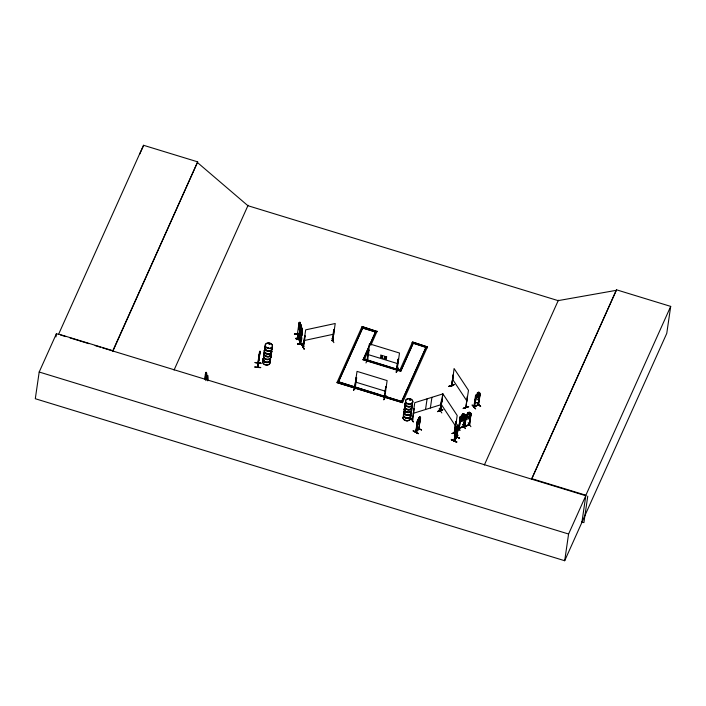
<?xml version="1.0" encoding="UTF-8"?>
<svg xmlns="http://www.w3.org/2000/svg" width="706" height="706" viewBox="0 0 706 706"><rect width="100%" height="100%" fill="white"/><g stroke="black" fill="none" stroke-linecap="round" stroke-linejoin="round"><path stroke-width="1.06" d="M299.635 331.105L298.532 327.743L299.123 322.413L297.332 334.37M298.603 325.943L298.514 327.752M300.288 333.285L301.471 336.63L300.315 331.485M299.821 330.487L299.856 328.687M299.9 330.47L299.935 328.722M301.533 328.572L301.409 328.096L300.977 328.528L300.835 326.296M414.201 408.871L413.725 409.03L414.201 408.871L412.736 419.699L412.207 419.867L412.754 419.152M441.506 401.246L439.882 411.024M459.156 427.695L458.706 427.827M464.054 426.362L458.732 428.207M466.287 415.631L464.795 426.521L466.375 415.772L465.81 415.79L466.375 415.772M469.552 424.977L470.964 414.148L468.996 425.153L469.146 424.738C471.608 424.103 461.803 426.856 464.875 426.071M454.496 440.482C463.004 427.748 453.067 441.903 454.532 440.447L456.041 429.786M457.038 437.217L454.196 440.835L455.855 429.698M254.751 367.102L260.673 367.694M260.938 363.325L255.034 362.487L260.964 363.096M259.252 356.715L259.993 351.217L257.611 367.385L257.672 366.573M258.069 363.466L257.893 362.637L258.131 363.078M257.593 367.323L257.928 362.672M257.849 367.323L258.158 362.743M257.664 366.996L257.681 366.626M258.881 360.254L259.049 359.336C258.281 363.008 259.79 350.908 259.014 356.883M259.429 352.382L257.787 363.405M259.287 356.848L259.552 354.5L259.42 354.933M259.561 355.868L259.817 351.553L258.069 363.087M259.923 351.209L259.782 353.044M205.808 380.64L206.223 377.745A1.986 0.574 79.4 0 0 206.399 375.354L206.531 372.98M206.399 375.354C207.546 374.365 205.79 370.05 205.755 373.924A1.986 0.574 79.4 0 0 205.322 375.733L204.952 378.998M207.811 378.504L207.661 375.354L207.811 378.504A1.986 0.574 79.4 0 1 207.776 380.852M474.45 406.885L473.973 407.124L475.888 396.075L474.485 406.921L473.911 406.603L474.547 406.585M478.703 404.485L478.156 404.865M474.088 407.088L478.677 404.829L480.106 394.019L478.068 404.935M254.778 366.908L260.708 367.482M259.111 357.483L259.084 357.986L259.34 355.497C258.908 357.095 259.87 350.988 259.64 352.991M259.711 353.962L257.884 367.323M259.217 356.565L259.411 354.791M205.067 378.972L205.322 375.733M58.492 334.37L56.401 333.726L39.192 372.018L35.3 398.722L564.694 560.723L581.894 522.431L585.865 495.233L670.7 306.395L616.514 289.813L531.6 479.145L616.514 289.813M55.933 336.93L56.401 333.726M112.854 350.697L112.739 351.473L197.689 161.859L143.503 145.277L58.66 334.115L112.854 350.697L197.689 161.859M143.389 146.054L143.503 145.277M205.755 373.924L206.064 372.247L206.584 372.715M206.849 378.866L206.734 378.884A1.986 0.574 79.4 0 1 207.176 377.075L207.538 375.468M300.191 333.356L294.402 334.185L300.156 333.488M294.437 334.044L300.156 333.576M295.893 338.43C314.152 337.027 283.583 339.604 301.638 337.724M296.202 339.568L301.93 339.021M297.605 333.947L297.438 333.523M299.662 323.383L299.856 322.068L300.288 325.96M299.909 322.616L300.129 323.913M300.2 323.472L300.138 324.813M300.244 327.152L298.629 338.289L298.779 337.415L298.488 337.856M298.541 338.209L300.429 325.148L300.977 326.207L300.615 325.943M300.527 326.675L298.832 338.271L297.244 333.638M302.018 332.676L300.412 343.822L298.973 339.515L300.844 326.657L300.924 330.443M301.091 324.813L301.515 328.705M302.23 331.335L300.835 327.955L299.123 339.948C298.585 335.341 302.68 350.953 299.362 339.648M299.106 339.904L300.535 328.828L300.862 329.199M302.159 331.343L302.106 329.031L301.568 327.602L301.383 329.014L301.065 328.061M301.709 333.947L301.321 334.282L300.791 331.185L301.63 327.602M301.691 328.149L301.912 329.446L301.974 329.005M300.65 343.363L302.177 331.326M304.648 336.197L305.221 336.232L304.648 336.197L303.033 346.893L303.642 346.761M303.756 346.628L303.156 346.655M305.142 336.091L303.624 346.973L303.642 346.381M301.691 344.916L302.027 344.625L304.065 349.073M301.718 344.881L304.154 348.87M331.979 338.403L333.867 342.666M303.227 347.034L305.663 329.852L335.226 323.507L332.729 340.68L332.094 340.654L332.764 340.133M333.709 329.958L334.282 330.002L333.709 329.958L332.164 340.804L332.835 340.283M332.094 340.654L332.711 340.142M332.764 340.707L334.212 329.852M336.983 382.599L402.491 402.641L336.983 382.599L362.054 326.569L377.048 331.511L362.054 326.569M361.649 327.699L376.695 332.297L362.655 327.999M355.392 386.429L353.6 390.277M354.633 388.203L355.092 388.724L354.509 388.591L356.142 377.728L356.654 377.886L355.092 388.724L354.527 388.556L357.024 371.382L387.117 380.587L384.673 397.778L384.205 397.257M355.153 388.582L355.03 388.706M363.087 359.813L375.645 331.626L363.087 359.813L400.699 371.321L413.257 343.142L400.699 371.321M364.587 359.019L369.088 349.002M365.982 362.937L367.694 358.816M366.952 361.031L367.102 360.439M366.935 360.819L367.473 361.163L369.035 350.317L368.461 350.308L369.035 350.317M367.041 360.845L367.588 360.607L367.394 361.154M385.908 395.748L383.808 399.746L385.679 395.669M385.723 386.782L386.235 386.941L385.723 386.782L384.143 397.672L384.161 397.063M398.105 359.222L396.525 370.103L398.043 359.363L398.616 359.372L398.043 359.363M396.498 372.247L398.272 368.17L396.26 371.974M400.002 369.865L412.516 342.013L427.509 346.955L412.516 342.013M412.613 419.549L412.286 419.496M413.522 421.835L410.751 417.731M413.31 430.925C428.568 439.07 402.596 425.647 418.314 433.422M420.555 417.334L418.746 429.239L420.555 417.334C417.211 416.902 414.387 430.51 419.523 422.523L419.991 420.829L419.523 422.523M417.361 420.697L415.728 432.134M417.475 421.606L415.887 432.328L415.781 431.745L418.79 428.966M417.599 421.2L415.922 432.293L419.126 428.877L418.932 428.41L415.746 432.196M416.231 432.046L418.481 419.126M417.837 419.911L419.761 416.69L419.576 420.379L417.908 423.062L417.537 422.585M418.817 417.837L418.755 418.279L419.452 417.149M419.708 416.664L419.47 418.058L420.238 417.202M421.561 429.936L416.566 427.227M425.533 409.506L427.095 398.828M430.369 407.997L431.931 397.319M442.803 409.754L437.543 411.43M439.053 408.924L441.841 412.957M439.785 411.086L441.877 400.231M441.4 400.381L440.006 411.21M439.909 410.654L440.562 411.245L441.841 400.161M454.099 384.62L448.839 386.288M451.637 386.164L453.137 375.018L451.672 386.164L451.663 385.317M452.952 375.071L451.875 386.094L451.452 385.423M455.644 432.628L451.99 433.563L455.538 432.231M451.346 439.776C467.84 446.774 440.385 434.878 456.561 442.185M454.223 432.407L455.997 421.606L454.496 432.752L454.205 432.319L454.752 432.248M454.549 431.931L455.997 421.606M454.788 432.248L454.708 432.699L457.188 415.481L442.786 393.666L440.376 411.307L442.918 393.886L414.766 402.676L412.33 419.849L412.163 419.338M458.547 426.512L456.703 437.57L458.406 425.63C454.549 426.803 452.555 443.95 457.47 431.684M456.085 428.374L454.02 440.747L457.073 436.767L457.011 437.261M454.258 440.791L454.54 440.129M457.709 425.136L457.135 431.278L455.688 434.066L456.129 428.613L457.744 425.047L457.576 426.477M455.741 431.172L457.338 427.589M457.806 425.074L456.906 426.715L457.453 425.992M456.756 429.257L455.847 431.595L456.835 429.274L457.135 429.875L457.453 429.513L457.073 428.727L457.876 426.512L456.906 428.392M456.835 436.723L456.703 437.57M456.526 437.482L458.379 425.683M459.8 420.308L460.259 416.699M464.892 418.623L465.492 415.137L464.98 414.793L463.807 415.172L464.539 415.393L464.177 417.846L463.162 419.17L461.556 419.682L460.841 418.905L461.186 416.434L462.13 415.746L460.286 416.734L458.768 428.418L460.25 417.564L460.824 417.555L459.147 428.057M460.727 417.405L459.262 428.233M464.927 416.072L463.445 426.927L464.927 416.072L465.501 416.063L463.913 426.803L465.492 415.137L464.945 414.846C462.554 416.611 465.36 411.977 462.262 414.387L462.095 415.746L461.186 416.434M457.797 427.104L460.056 430.369L457.603 427.165M461.353 420.988L462.262 414.387M468.581 406.524C452.299 412.463 479.542 402.535 463.33 408.456M462.509 414.996L463.604 414.219L462.509 414.996L463.542 414.66M454.346 435.814L459.588 438.108M463.312 418.111L461.698 418.623L463.321 418.12L463.674 415.657L462.051 416.169L463.674 415.666M463.771 415.278C465.519 412.278 459.844 415.657 463.957 413.954M462.88 424.306L465.351 428.471M467.293 396.463L465.819 407.618L468.484 390.339L454.082 368.523L451.928 385.697M465.342 418.517L465.881 414.943L470.54 413.028M465.916 414.987L464.292 426.627L469.455 424.438M468.528 418.72L469.552 412.083L467.822 412.622L467.628 413.937M469.296 413.46L470.099 413.628L469.737 416.081L468.722 417.405L467.107 417.908L466.392 417.131L467.849 412.666M468.166 422.62L470.902 426.698M469.093 425.127L469.022 424.553M470.531 413.019L471.052 413.372L469.817 418.367L465.722 419.593L465.404 418.49M472.137 405.173L475.685 408.933L472.146 404.97M469.516 425.003L471.052 413.372M478.668 393.48L478.862 392.165L477.3 392.924L477.194 394.301L475.526 395.501L473.85 406.991L478.659 404.282L478.191 404.459M474.114 407.115L478.112 404.653M475.888 396.075L474.326 406.753M476.921 402.641L480.698 406.488L476.947 402.641M477.15 394.283L476.312 395.078L475.959 397.531L476.585 398.202L478.033 397.496L478.968 396.066L479.321 393.613L478.606 393.551L478.862 392.165L477.344 392.968M479.683 394.23L478.315 405.032M475.394 400.02C473.814 398.219 477.38 401.617 479.012 398.299L480.195 393.233L476.118 394.769M564.694 560.723L568.586 534.018L585.786 495.727L102.467 347.829M587.763 496.159L583.906 522.634L581.991 522.052M670.7 306.395L666.764 333.373L581.929 522.211M267.592 347.811L268.183 347.97L267.645 347.749M267.556 347.846L267.936 347.687M269.145 343.937C269.189 344.325 270.645 343.222 269.101 343.99M270.204 343.946L269.154 344.096M408.43 403.841L407.883 403.611L408.306 403.426M409.498 399.799L409.709 399.481M410.557 399.808L409.745 399.243M297.182 333.938L298.594 338.236M300.606 343.734L299.247 339.524M439.847 411.068L440.597 410.795M458.759 427.836L463.533 426.901M463.992 426.371L463.374 426.38L463.904 426.212M464.292 426.433L469.455 424.809M451.513 439.397L456.729 441.815M451.478 439.573L456.694 442.009M259.243 357.563L259.402 356.283M456.703 429.283L456.597 428.127L456.932 428.674M456.138 431.719L455.308 434.075L456.279 431.754L456.57 432.346L456.879 431.975L456.508 431.207M457.559 428.736L456.076 431.516L455.767 431.066M301.409 336.638L301.797 335.712M456.588 436.988L457.056 436.829M356.142 377.728L356.654 377.886M353.6 390.497L355.409 386.208M367.482 360.792L367.049 360.448M384.682 397.196L384.046 397.593L384.735 397.637M383.808 399.746L385.908 395.766M396.684 369.494L397.116 370.076L396.516 369.873M396.19 372.177L398.025 367.897L396.242 372.133M174.064 370.05L248.097 205.261M370.844 345.322L377.092 331.176M381.761 356.654L380.357 357.368L381.443 356.583L380.763 355.021M382.634 355.595L381.699 356.433L381.196 355.153M382.802 357.863L382.008 356.512M381.911 356.733L383.084 355.736M385.423 357.774L384.011 358.489L385.105 357.695L384.426 356.142M386.297 356.715L385.361 357.554L384.858 356.274M386.464 358.983L385.67 357.633M385.573 357.854L386.747 356.857M402.491 402.641L427.562 346.62M558.111 300.632L616.435 290.307M484.351 464.998L558.384 300.209L558.181 300.65L247.903 205.702L197.574 162.636M139.62 154.243L142.965 146.972M303.13 346.849L303.589 346.77M332.199 340.61L332.747 340.345M464.213 420.105L464.98 418.658L464.248 420.132L460.197 421.42L464.248 420.132L460.171 421.376L459.747 420.229L460.197 421.42M469.746 418.296L470.54 416.893M465.739 407.538L465.563 406.885M454.69 432.637L454.576 431.922M413.231 421.923L410.53 417.811M462.58 424.597L465.369 428.648M301.956 344.819L304.136 349.091M409.727 399.349L409.815 399.852M410.168 399.887L409.93 399.384M408.483 403.797L408.271 403.629M413.337 430.704L418.243 433.66M478.783 404.441L478.368 404.644M456.57 428.824L457.117 428.101L456.508 429.266M456.2 430.563L457.038 429.433M454.805 436.193L456.976 433.352M456.226 430.466L457.091 429.336M457.894 429.151C457.894 431.56 452.061 437.393 457.4 430.819M459.535 438.338L454.373 435.673L459.58 438.258M464.177 417.846L463.162 419.17L461.547 419.673L460.833 418.887M300.888 329.093L300.429 329.552L300.747 326.269M299.988 325.369L299.573 325.81L299.344 323.383L299.432 325.801L298.885 326.419L299.035 326.852L299.485 326.366L299.706 328.89L299.997 325.36M419.717 416.778L418.649 417.802L418.508 419.143M420.635 418.208L420.167 418.429M460.312 416.778L465.007 414.837L460.268 416.708L462.148 415.772M298.876 337.83L297.385 334.141M464.848 426.495L464.919 426.159M299.935 328.414L299.538 328.749L299.097 327.416L299.671 323.472M410.46 399.843L409.542 399.746M354.58 388.009L355.144 388.159M384.108 397.452L384.664 397.602M463.904 426.786L458.856 428.392M478.65 393.595L479.727 392.968M354.65 388.406L355.083 388.547M384.594 397.769L384.099 397.61M441.497 400.523L441.974 400.373M442.83 409.762L437.535 411.66M437.508 411.589L442.662 409.754M463.286 408.421L468.59 406.78M462.271 414.404L463.992 413.857M462.571 414.554L463.613 414.228M460.347 417.705L460.824 417.555M465.025 416.213L465.501 416.063M471.052 414.29L470.487 414.298M458.697 428.242L463.763 426.574M469.499 424.968L464.416 426.609M451.99 433.563L455.52 432.416M413.204 413.363L441.356 404.564M466.542 414.334L467.707 414.007M469.393 413.442L470.54 413.125M469.234 413.901L467.619 414.404L467.257 416.858L468.872 416.355M304.11 340.539L333.673 334.194M480.486 406.559L476.929 402.791M300.465 325.784L300.482 326.719L299.353 322.518M301.85 330.346L300.491 343.372M302.318 332.244L301.744 335.774M301.559 326.243L301.153 324.804M301.365 327.558L301.727 328.546L300.385 325.228M410.115 399.808L410.433 399.384M255.016 362.646L260.946 363.237M396.975 369.838L396.595 369.697M464.539 415.393L463.824 415.207M397.063 369.626L396.437 370.05L397.054 370.218L399.499 353.026L369.414 343.822L366.908 360.987M382.528 355.824L382.987 355.956M386.191 356.945L386.641 357.077M367.852 354.5L397.946 363.705M365.531 359.663L363.493 358.683L401.052 370.526L392.695 367.976M368.664 360.616L390.603 367.332M363.131 359.478L400.743 370.985M355.471 382.061L385.564 391.274M379.969 394.857L337.389 381.478L402.844 401.855L382.052 395.492M531.671 478.642L585.865 495.233M60.584 335.015L65.817 336.612M70.009 337.892L88.859 343.663M95.142 345.587L100.376 347.184M39.192 372.018L568.586 534.018M457.92 428.136L455.202 431.772M456.879 426.283L456.685 427.598M455.123 432.769L455.299 433.687M416.558 427.368L421.561 430.086M269.868 343.601L270.186 343.848M448.804 386.447L454.117 384.629L448.822 386.526M479.683 396.754L479.012 398.299M452.52 379.21L466.922 401.026M441.232 404.344L455.626 426.168M385.317 358.004L385.935 359.072M381.655 356.883L382.273 357.951M301.577 327.699L302.018 329.031M301.144 325.36L301.365 326.657L301.083 325.801M301.63 337.971L295.876 338.598M416.849 424.2L417.043 425.197M455.211 432.752L455.335 433.616M454.779 435.284L454.893 436.149M300.253 328.396L300.332 330.161M301.03 329.111L301.109 331.458M271.598 351.164A3.715 2.727 8.3 0 1 267.318 354.147A3.715 2.727 8.3 0 1 264.874 349.797M271.342 350.282A3.768 2.762 8.3 0 1 267.821 354.085A3.768 2.762 8.3 0 1 264.856 349.602M272.101 348.04A3.768 2.762 8.3 0 1 267.759 351.067A3.768 2.762 8.3 0 1 265.288 346.655M271.351 349.973A3.715 2.727 8.3 0 1 267.865 353.724A3.715 2.727 8.3 0 1 264.953 349.302M272.031 348.217A3.715 2.727 8.3 0 1 267.742 351.2A3.715 2.727 8.3 0 1 265.306 346.849M271.369 350.132A3.768 2.762 8.3 0 1 267.839 353.935A3.768 2.762 8.3 0 1 264.882 349.452M272.128 347.89A3.768 2.762 8.3 0 1 267.786 350.908A3.768 2.762 8.3 0 1 265.315 346.505M272.101 347.723A3.715 2.727 8.3 0 1 268.298 350.776A3.715 2.727 8.3 0 1 264.962 346.973M270.054 358.869A3.715 2.727 8.3 0 1 266.568 362.619A3.715 2.727 8.3 0 1 263.656 358.198M270.124 358.683A3.768 2.762 8.3 0 1 266.594 362.487A3.768 2.762 8.3 0 1 263.638 358.004M270.001 362.037A3.698 2.718 8.3 0 1 266.206 365.081A3.698 2.718 8.3 0 1 262.897 361.295M263.303 360.678A3.698 2.718 8.3 0 1 263.929 360.175M270.901 352.965A3.698 2.718 8.3 0 1 267.433 356.698A3.698 2.718 8.3 0 1 264.529 352.294M270.019 361.869A3.698 2.709 8.3 0 1 266.233 364.905A3.698 2.709 8.3 0 1 262.923 361.128M263.338 360.51A3.698 2.709 8.3 0 1 263.956 360.016M270.857 353.212A3.698 2.709 8.3 0 1 267.397 356.945A3.698 2.709 8.3 0 1 264.494 352.55M270.875 356.442A3.768 2.762 8.3 0 1 266.056 359.345A3.768 2.762 8.3 0 1 264.697 354.544M270.124 358.374A3.715 2.727 8.3 0 1 266.639 362.125A3.715 2.727 8.3 0 1 263.726 357.704M270.804 356.618A3.715 2.727 8.3 0 1 267 359.672A3.715 2.727 8.3 0 1 263.665 355.868M264.079 355.25A3.715 2.727 8.3 0 1 264.706 354.747M270.142 358.533A3.768 2.762 8.3 0 1 266.612 362.337A3.768 2.762 8.3 0 1 263.656 357.854M270.875 356.124A3.715 2.727 8.3 0 1 266.594 359.107A3.715 2.727 8.3 0 1 264.15 354.756M411.942 406.868A3.707 2.718 8.3 0 1 408.139 409.921A3.707 2.718 8.3 0 1 404.82 406.126M405.235 405.509A3.707 2.718 8.3 0 1 405.853 405.006M412.022 406.691A3.768 2.762 8.3 0 1 408.165 409.789A3.768 2.762 8.3 0 1 404.785 405.932M405.209 405.306A3.768 2.762 8.3 0 1 405.844 404.803M404.909 407.812A3.698 2.709 8.3 0 0 407.803 412.207A3.698 2.709 8.3 0 0 411.263 408.483A3.724 2.736 8.3 0 1 407.794 412.304A3.698 2.718 8.3 0 1 404.873 407.997A3.724 2.736 8.3 0 0 407.768 412.516A3.724 2.736 8.3 0 0 411.254 408.756A3.698 2.718 8.3 0 1 407.777 412.401A3.724 2.736 8.3 0 1 404.873 407.874M412.119 403.038A3.768 2.762 8.3 0 1 408.597 406.841A3.768 2.762 8.3 0 1 405.632 402.358M412.022 406.374A3.715 2.727 8.3 0 1 407.733 409.356A3.715 2.727 8.3 0 1 405.297 405.006M412.048 403.223A3.715 2.727 8.3 0 1 408.571 406.974A3.715 2.727 8.3 0 1 405.659 402.561M412.039 406.541A3.768 2.762 8.3 0 1 407.221 409.445A3.768 2.762 8.3 0 1 405.862 404.644M412.119 402.729A3.707 2.718 8.3 0 1 408.642 406.479A3.707 2.718 8.3 0 1 405.729 402.067M410.389 414.572A3.707 2.718 8.3 0 1 407.874 418.323A3.707 2.718 8.3 0 1 403.417 415.216M403.594 414.528A3.707 2.718 8.3 0 1 404.008 413.91M410.468 414.387A3.768 2.762 8.3 0 1 406.938 418.19A3.768 2.762 8.3 0 1 403.982 413.707M403.647 416.372A3.707 2.718 8.3 0 0 406.074 420.705A3.698 2.718 8.3 0 0 410.345 417.74A3.707 2.718 8.3 0 1 406.074 420.705A3.698 2.718 8.3 0 1 403.655 416.381M410.362 417.573A3.698 2.709 8.3 0 1 406.1 420.538A3.698 2.709 8.3 0 1 403.682 416.213M411.201 408.915A3.698 2.709 8.3 0 1 407.741 412.648A3.698 2.709 8.3 0 1 404.847 408.253M411.227 412.145A3.768 2.762 8.3 0 1 407.371 415.243A3.768 2.762 8.3 0 1 403.991 411.386M404.414 410.76A3.768 2.762 8.3 0 1 405.041 410.257M410.468 414.078A3.715 2.727 8.3 0 1 406.991 417.828A3.715 2.727 8.3 0 1 404.07 413.407M411.148 412.322A3.715 2.727 8.3 0 1 407.344 415.375A3.715 2.727 8.3 0 1 404.017 411.58M410.486 414.237A3.768 2.762 8.3 0 1 406.965 418.04A3.768 2.762 8.3 0 1 404 413.557M411.245 411.995A3.768 2.762 8.3 0 1 407.388 415.093A3.768 2.762 8.3 0 1 404.017 411.236M404.432 410.61A3.768 2.762 8.3 0 1 405.067 410.098M411.219 411.827A3.707 2.718 8.3 0 1 407.415 414.881A3.707 2.718 8.3 0 1 404.097 411.086M404.512 410.468A3.707 2.718 8.3 0 1 405.129 409.965M301.921 331.308L301.488 334.415L301.259 331.899L300.809 332.385L300.659 331.944L301.206 331.335L301.127 328.917L301.356 331.335L301.921 331.308M299.609 323.913L299.697 327.699L299.609 323.913M297.667 343.937C303.015 345.005 307.613 342.225 297.676 343.963M301.383 329.446L301.471 333.232L301.383 329.446M338.483 381.814L362.796 327.699L338.483 381.814M401.793 401.185L426.106 347.07L401.793 401.185M412.163 342.807L427.156 347.74L412.163 342.807M418.42 419.558L418.067 422.011L419.046 420.952L419.408 418.499L418.42 419.558M456.588 428.012L455.838 433.016L456.685 431.887L457.453 426.883L456.588 428.012M468.131 412.781L468.069 413.222L469.172 412.454L468.131 412.781M477.088 394.698L476.735 397.151L478.191 396.445L478.544 393.992L477.088 394.698M477.574 393.039L477.512 393.48L478.509 392.58L477.574 393.039M418.102 420.017L418.552 420.811L417.625 423.123L418.72 420.864C418.923 422.365 420.096 420.67 418.993 420.326L419.867 418.111L418.826 420.255L418.446 419.664L418.102 420.017M476.568 395.033L477.335 396.057L476.073 398.122L477.609 396.19C477.944 397.937 479.824 396.445 477.98 395.739L479.189 393.798L477.715 395.589L476.568 395.033M461.468 416.443L462.342 417.608L460.965 419.523L462.642 417.775L463.957 418.579L463.057 417.37L464.354 415.525L462.757 417.175L461.468 416.443M303.404 343.443L297.632 344.157L303.404 343.443M266.983 356.433A3.698 2.709 8.3 0 0 271.245 353.468A3.698 2.718 8.3 0 1 266.983 356.433A3.698 2.718 8.3 0 1 264.556 352.1A3.698 2.709 8.3 0 0 266.983 356.433M266.109 347.228A3.698 2.718 8.3 0 0 272.348 346.655A3.698 2.718 8.3 0 0 268.077 342.869A3.698 2.718 8.3 0 0 266.109 347.228M266.083 347.476A3.698 2.709 8.3 0 0 272.304 346.902A3.698 2.709 8.3 0 0 268.042 343.116A3.698 2.709 8.3 0 0 266.083 347.476M406.462 402.932A3.698 2.718 8.3 0 0 412.692 402.358A3.698 2.718 8.3 0 0 408.421 398.572A3.698 2.718 8.3 0 0 406.462 402.932M406.427 403.179A3.698 2.709 8.3 0 0 412.657 402.605A3.698 2.709 8.3 0 0 408.386 398.828A3.698 2.709 8.3 0 0 406.427 403.179"/></g></svg>
